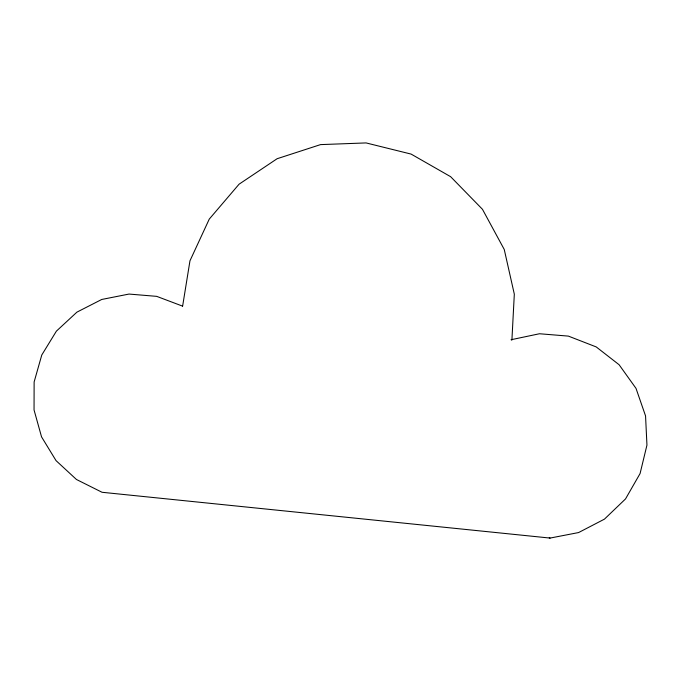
<?xml version="1.0" encoding="UTF-8"?>
<svg xmlns="http://www.w3.org/2000/svg" width="681" height="681" viewBox="0 0 681 681"><rect width="100%" height="100%" fill="white"/><g stroke="black" fill="none" stroke-linecap="round" stroke-linejoin="round"><path stroke-width="1.02" d="M182.619 306.161L189.965 260.806L209.263 219.103L239.065 184.202L277.116 158.724L320.547 144.61L366.08 142.925L411.111 154.085L450.618 176.677L482.463 209.297L504.246 249.467L514.317 294.175L511.908 340.032L511.056 339.734L539.48 333.75L568.38 336.108L596.224 346.927L619.106 364.735L636.011 388.374L645.554 415.921L646.95 445.11L640.08 473.55L625.524 498.926L604.447 519.143L578.595 532.559L550.086 538.075L102.048 492.278L76.434 479.475L56.038 460.62L41.541 436.853L34.05 409.953L34.127 381.964L41.771 355.014L56.404 331.136L76.91 312.145L101.741 299.461L129.015 294.064L156.673 296.354L182.508 306.101M549.235 537.777L550.086 538.075"/></g></svg>
